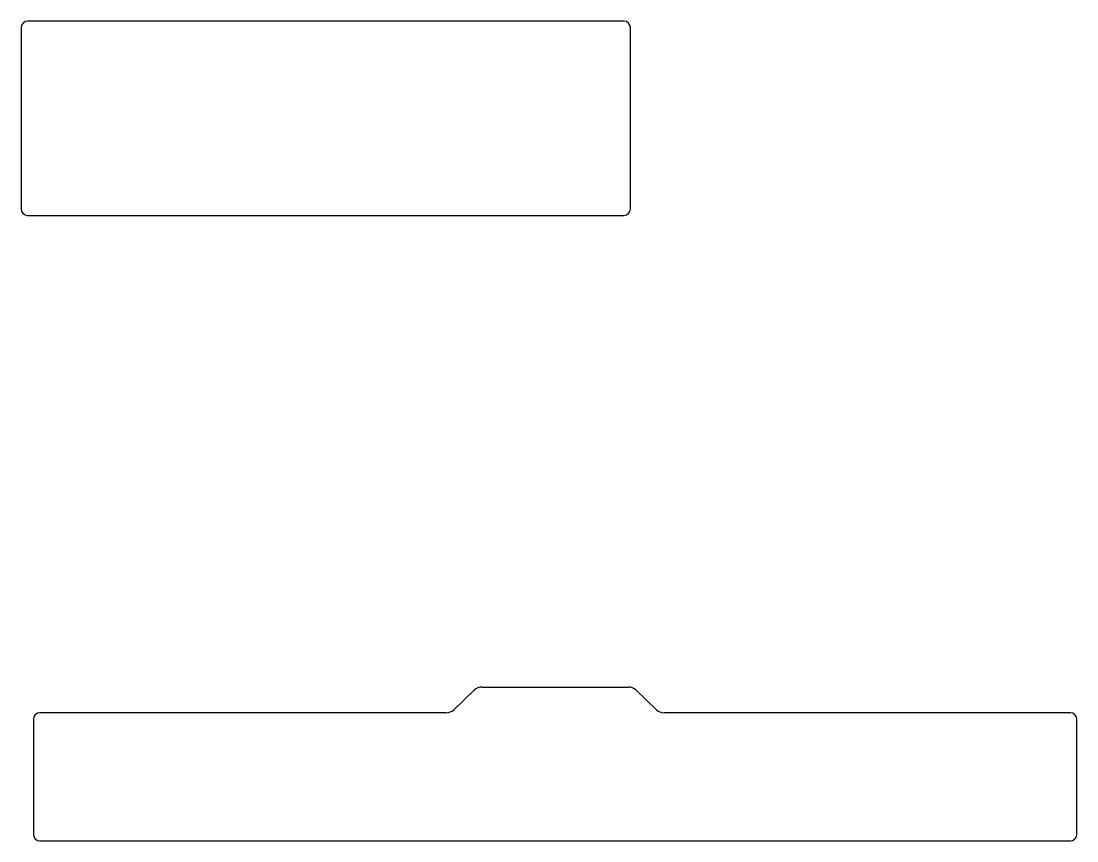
# Model space of a CAD drawing. Header units: millimetres. Extents: x 703 to 945, y 327 to 515.
import ezdxf

# ---------------------------------------------------------------- set-up
doc = ezdxf.new("R2010")
doc.units = ezdxf.units.MM
doc.header["$LTSCALE"] = 0.75
doc.layers.add('DEFAULT', color=7, linetype='Continuous')

msp = doc.modelspace()

# ---------------------------------------------------------------- linework, layer by layer
at = {"layer": 'DEFAULT'}
for p, q in [((841.21, 515.39), (704.31, 515.39)), ((702.81, 513.89), (702.81, 472.29)), ((842.71, 472.29), (842.71, 513.89)), ((704.31, 470.79), (841.21, 470.79)), ((806.86, 361.87), (802.16, 357.36)), ((808.59, 362.56), (842.28, 362.56)), ((844.01, 361.87), (848.71, 357.36)), ((800.43, 356.66), (707.13, 356.66)), ((943.73, 356.66), (850.44, 356.66)), ((705.63, 355.16), (705.63, 328.76)), ((945.23, 328.76), (945.23, 355.16)), ((707.13, 327.26), (943.73, 327.26))]:
    msp.add_line(p, q, dxfattribs=at)
for centre, radius, start, end in [((704.31, 513.89), 1.5, 90, 180), ((841.21, 513.89), 1.5, 0, 90), ((704.31, 472.29), 1.5, 180, 270), ((841.21, 472.29), 1.5, 270, 360), ((808.59, 360.06), 2.5, 90, 133.8115), ((842.28, 360.06), 2.5, 46.1885, 90), ((707.13, 355.16), 1.5, 90, 180), ((800.43, 359.16), 2.5, 270, 313.8115), ((850.44, 359.16), 2.5, 226.1885, 270), ((943.73, 355.16), 1.5, 360, 90), ((707.13, 328.76), 1.5, 180, 270), ((943.73, 328.76), 1.5, 270, 360)]:
    msp.add_arc(centre, radius, start, end, dxfattribs=at)

doc.saveas('drawing.dxf')
